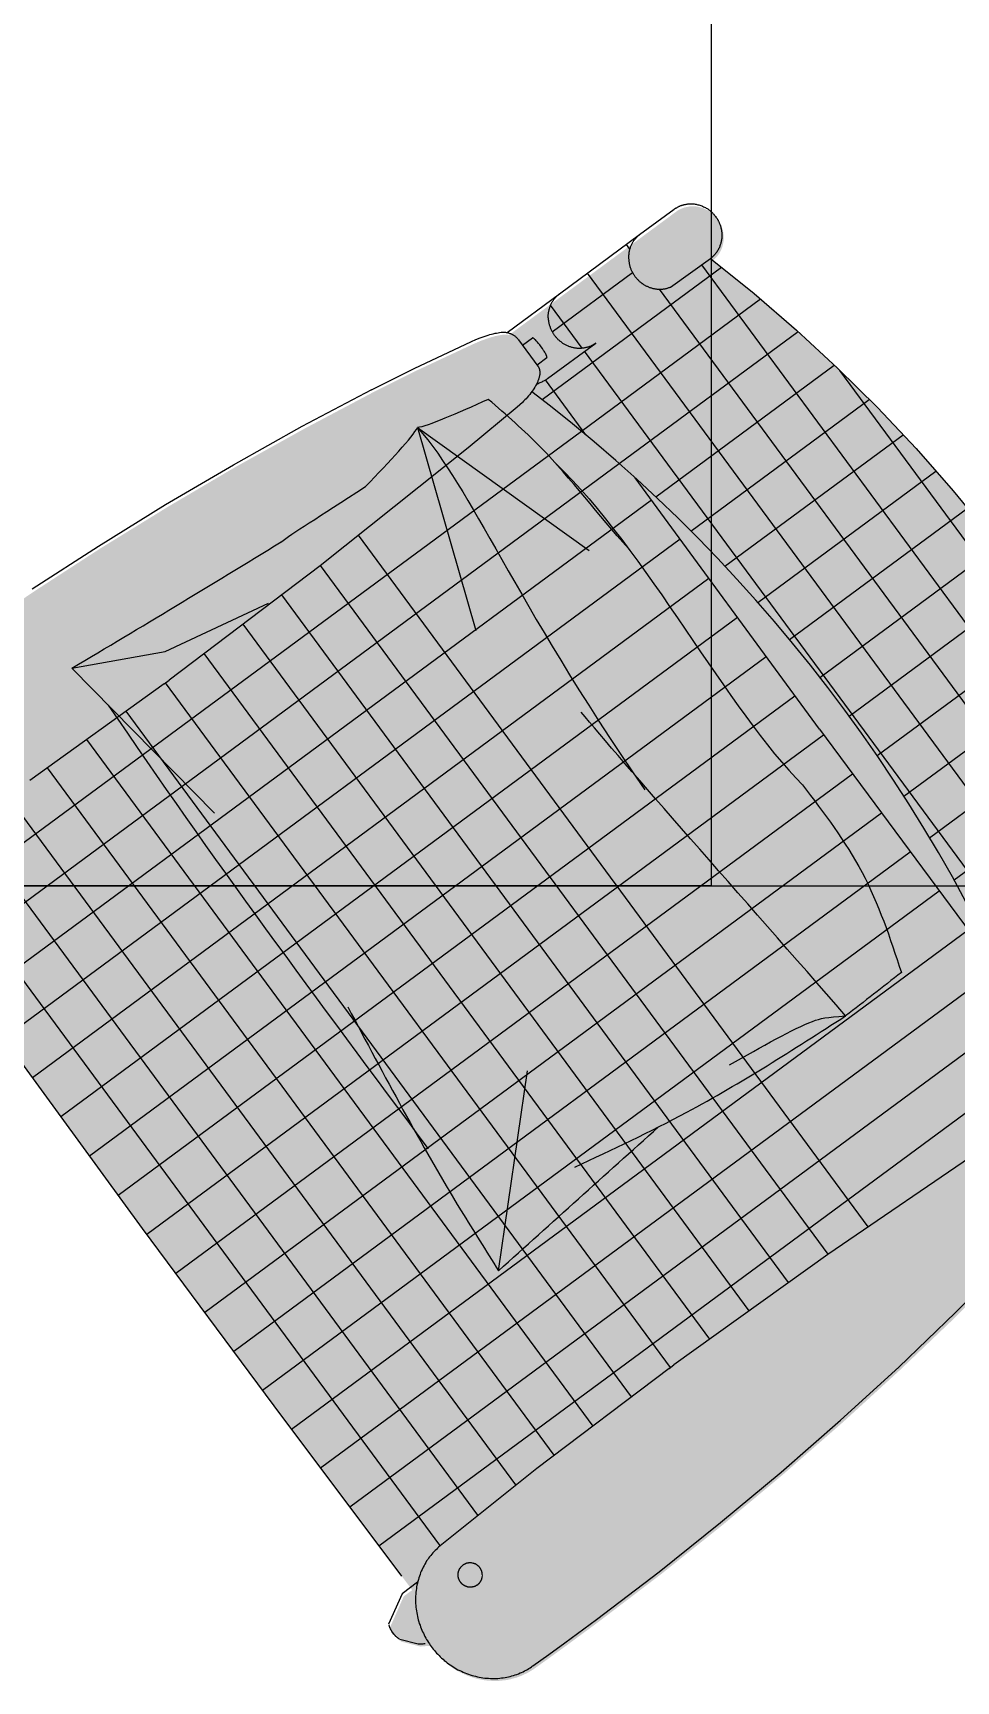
# Model space of a CAD drawing. Header units: millimetres. Extents: x -1 to 5416, y -1238 to 1407.
# Drawn here: x 390.6 to 391.204, y 1389.189 to 1390.267 of the extents above; entities that cross this region are included whole.
import ezdxf

# ---------------------------------------------------------------- set-up
doc = ezdxf.new("R2010")
doc.units = ezdxf.units.MM
doc.header["$MEASUREMENT"] = 0
doc.layers.add('A-FURN', color=32, linetype='Continuous')
doc.layers.add('ID-LF-FURN', color=32, linetype='Continuous')
doc.layers.add('Areas', color=6, linetype='Continuous', plot=False)
doc.layers.add('H-BLOCKS', color=7, linetype='Continuous', true_color=0xffffff)

# ---------------------------------------------------------------- blocks, each defined once
blk = doc.blocks.new('SE_Ethimo_Kilt Armchair Lounge')
at = {"layer": 'H-BLOCKS'}
h = blk.add_hatch(color=256, dxfattribs=at)
h.dxf.hatch_style = 1
h.paths.add_polyline_path([(-0.4, 141.7), (-1.6, 290.3), (5.2, 290.3), (24, 301), (24.3, 301.8), (24.4, 302.1), (24.5, 302.5), (24.6, 302.8), (24.7, 303.2), (24.8, 303.5), (24.9, 303.9), (25, 304.3), (25, 304.6), (25.1, 305), (25.1, 305.3), (25.2, 305.7), (25.2, 306.1), (25.2, 306.4), (25.2, 306.8), (25.2, 307.2), (25.2, 307.5), (25.2, 307.9), (25.2, 308.3), (25.2, 308.6), (25.1, 309), (25.1, 309.4), (25, 309.7), (25, 310.1), (24.9, 310.4), (24.8, 310.8), (24.7, 311.2), (24.2, 313.1), (16.2, 323), (15.7, 323.4), (15.1, 323.8), (14.5, 324.1), (10.4, 326.8), (10.2, 331.7), (10.2, 332.8), (10.1, 333.9), (10, 335), (9.8, 336.1), (9.7, 337.3), (9.5, 338.4), (9.3, 339.5), (9.1, 340.7), (8.8, 341.8), (8.5, 343), (8.2, 344.1), (7.8, 345.3), (7.5, 346.4), (7.1, 347.5), (6.6, 348.6), (6.2, 349.8), (5.7, 350.9), (5.2, 352), (4.6, 353.1), (4, 354.2), (3.4, 355.3), (2.8, 356.3), (2.2, 357.4), (1.5, 358.4), (0.8, 359.4), (0.1, 360.4), (-0.7, 361.4), (-1.5, 362.4), (-2.3, 363.3), (-3.1, 364.2), (-4, 365.1), (-4.8, 366), (-5.7, 366.8), (-6.6, 367.6), (-7.6, 368.4), (-8.5, 369.2), (-9.5, 370), (-10.4, 370.7), (-11.4, 371.4), (-12.4, 372), (-13.4, 372.6), (-14.5, 373.2), (-15.5, 373.8), (-16.5, 374.4), (-17.6, 374.9), (-18.7, 375.4), (-19.7, 375.8), (-20.8, 376.2), (-21.9, 376.6), (-22.9, 377), (-24, 377.3), (-25.1, 377.6), (-26.2, 377.9), (-27.3, 378.1), (-28.3, 378.3), (-29.4, 378.5), (-30.4, 378.7), (-31.5, 378.8), (-32.6, 378.9), (-33.6, 379), (-34.6, 379.1), (-35.2, 379.1), (-35.7, 379.1), (-48.6, 379.3), (-61.4, 379.4), (-87.2, 379.4), (-138.7, 378.6), (-190.2, 376.6), (-241.6, 373.5), (-293, 369.3), (-344.3, 363.9), (-395.4, 357.4), (-446.9, 349.6), (-476.8, 344.5), (-517.5, 336.2), (-520.5, 335.6), (-523.4, 334.8), (-526, 334), (-527.3, 333.6), (-528.6, 333.2), (-529.8, 332.8), (-530.9, 332.4), (-532, 331.9), (-533.1, 331.5), (-534, 331), (-534.9, 330.6), (-535.8, 330.1), (-536.7, 329.6), (-537.1, 329.4), (-537.4, 329.2), (-537.7, 329), (-538.1, 328.7), (-538.4, 328.5), (-539.9, 327.2), (-582.3, 327.2), (-647.5, 327.2), (-675.5, 327.2), (-675.9, 327.2), (-676.2, 327.2), (-676.6, 327.1), (-677, 327.1), (-677.4, 327.1), (-677.8, 327), (-678.2, 327), (-678.6, 326.9), (-679, 326.8), (-679.4, 326.8), (-679.7, 326.7), (-680.1, 326.6), (-680.5, 326.5), (-680.9, 326.4), (-681.2, 326.2), (-681.6, 326.1), (-682, 326), (-682.3, 325.8), (-682.7, 325.7), (-683, 325.5), (-683.4, 325.4), (-683.8, 325.2), (-684.1, 325), (-684.4, 324.8), (-684.8, 324.6), (-685.1, 324.4), (-685.5, 324.2), (-685.8, 324), (-686.1, 323.8), (-686.4, 323.5), (-686.8, 323.3), (-687.1, 323), (-687.6, 322.6), (-688.1, 322.2), (-688.5, 321.8), (-689, 321.3), (-689.4, 320.8), (-689.8, 320.3), (-690.2, 319.8), (-690.6, 319.3), (-691, 318.8), (-691.4, 318.2), (-691.7, 317.7), (-692, 317.1), (-692.3, 316.5), (-692.6, 315.9), (-692.9, 315.3), (-693.1, 314.7), (-693.3, 314.3), (-693.5, 313.8), (-693.6, 313.4), (-693.7, 312.9), (-693.9, 312.4), (-694, 312), (-694.1, 311.5), (-694.2, 311), (-694.3, 310.5), (-694.3, 310.1), (-694.4, 309.6), (-694.5, 309.1), (-694.5, 308.6), (-694.5, 308.1), (-694.5, 307.7), (-694.5, 307.2), (-694.5, 306.8), (-694.5, 306.4), (-694.5, 306), (-694.5, 305.6), (-694.4, 305.2), (-694.4, 304.8), (-694.4, 304.4), (-694.3, 304), (-694.2, 303.6), (-694.2, 303.2), (-694.1, 302.8), (-694, 302.5), (-693.9, 302.1), (-693.8, 301.7), (-693.7, 301.3), (-693.6, 300.9), (-693.5, 300.6), (-693.3, 300.2), (-693.2, 299.8), (-693.1, 299.5), (-692.9, 299.1), (-692.8, 298.7), (-692.6, 298.4), (-692.4, 298), (-692.3, 297.7), (-692.1, 297.3), (-691.9, 297), (-691.7, 296.7), (-691.5, 296.3), (-691.3, 296), (-691.1, 295.7), (-690.8, 295.3), (-690.5, 294.9), (-690.2, 294.5), (-689.9, 294.1), (-689.5, 293.6), (-689.2, 293.2), (-688.8, 292.9), (-688.4, 292.5), (-688, 292.1), (-687.6, 291.8), (-687.2, 291.4), (-686.8, 291.1), (-686.4, 290.8), (-685.9, 290.5), (-685.5, 290.2), (-685.1, 289.9), (-684.6, 289.6), (-684.1, 289.3), (-683.5, 289), (-683, 288.8), (-682.4, 288.6), (-681.9, 288.3), (-681.3, 288.1), (-680.7, 288), (-680.2, 287.8), (-679.6, 287.6), (-679, 287.5), (-678.4, 287.4), (-677.8, 287.3), (-677.2, 287.3), (-676.7, 287.2), (-676.1, 287.2), (-675.6, 287.2), (-684.9, 251.9), (-693, 216.2), (-699.9, 180.2), (-705.5, 144), (-710, 107.5), (-713.1, 70.9), (-715, 34.2), (-715.6, -2.6), (-715, -39.4), (-713.1, -76.2), (-710, -112.8), (-705.5, -149.2), (-699.9, -185.5), (-693, -221.5), (-684.9, -257.2), (-675.5, -292.6), (-676.1, -292.6), (-676.7, -292.7), (-677.2, -292.7), (-677.8, -292.8), (-678.4, -292.9), (-679, -293), (-679.6, -293.1), (-680.2, -293.3), (-680.7, -293.4), (-681.3, -293.6), (-681.9, -293.8), (-682.4, -294), (-683, -294.3), (-683.5, -294.5), (-684.1, -294.8), (-684.6, -295.1), (-685.1, -295.3), (-685.5, -295.6), (-685.9, -295.9), (-686.4, -296.2), (-686.8, -296.5), (-687.2, -296.9), (-687.6, -297.2), (-688, -297.6), (-688.4, -297.9), (-688.8, -298.3), (-689.2, -298.7), (-689.5, -299.1), (-689.9, -299.5), (-690.2, -299.9), (-690.5, -300.4), (-690.8, -300.8), (-691.1, -301.1), (-691.3, -301.4), (-691.5, -301.8), (-691.7, -302.1), (-691.9, -302.5), (-692.1, -302.8), (-692.3, -303.1), (-692.4, -303.5), (-692.6, -303.8), (-692.8, -304.2), (-692.9, -304.6), (-693.1, -304.9), (-693.2, -305.3), (-693.3, -305.7), (-693.5, -306), (-693.6, -306.4), (-693.7, -306.8), (-693.8, -307.2), (-693.9, -307.5), (-694, -307.9), (-694.1, -308.3), (-694.2, -308.7), (-694.2, -309.1), (-694.3, -309.5), (-694.4, -309.9), (-694.4, -310.3), (-694.4, -310.6), (-694.5, -311), (-694.5, -311.4), (-694.5, -311.8), (-694.5, -312.2), (-694.5, -312.6), (-694.5, -313.1), (-694.5, -313.6), (-694.5, -314.1), (-694.5, -314.6), (-694.4, -315), (-694.3, -315.5), (-694.3, -316), (-694.2, -316.5), (-694.1, -316.9), (-694, -317.4), (-693.9, -317.9), (-693.7, -318.4), (-693.6, -318.8), (-693.5, -319.3), (-693.3, -319.7), (-693.1, -320.2), (-692.9, -320.8), (-692.6, -321.4), (-692.3, -322), (-692, -322.6), (-691.7, -323.1), (-691.4, -323.7), (-691, -324.2), (-690.6, -324.8), (-690.2, -325.3), (-689.8, -325.8), (-689.4, -326.3), (-689, -326.7), (-688.5, -327.2), (-688.1, -327.7), (-687.6, -328.1), (-687.1, -328.5), (-686.8, -328.7), (-686.4, -329), (-686.1, -329.2), (-685.8, -329.4), (-685.5, -329.7), (-685.1, -329.9), (-684.8, -330.1), (-684.4, -330.3), (-684.1, -330.5), (-683.8, -330.6), (-683.4, -330.8), (-683, -331), (-682.7, -331.1), (-682.3, -331.3), (-682, -331.4), (-681.6, -331.6), (-681.2, -331.7), (-680.9, -331.8), (-680.5, -331.9), (-680.1, -332), (-679.7, -332.1), (-679.4, -332.2), (-679, -332.3), (-678.6, -332.4), (-678.2, -332.4), (-677.8, -332.5), (-677.4, -332.5), (-677, -332.6), (-676.6, -332.6), (-676.2, -332.6), (-675.9, -332.6), (-675.5, -332.6), (-647.5, -332.6), (-582.3, -332.6), (-539.8, -332.6), (-538.7, -333.7), (-538.4, -333.9), (-538.1, -334.2), (-537.7, -334.4), (-537.4, -334.6), (-537.1, -334.9), (-536.7, -335.1), (-535.8, -335.6), (-534.9, -336), (-534, -336.5), (-533.1, -336.9), (-532, -337.4), (-530.9, -337.8), (-529.8, -338.3), (-528.6, -338.7), (-527.3, -339.1), (-526, -339.5), (-523.4, -340.3), (-520.5, -341), (-517.5, -341.7), (-476.8, -349.9), (-446.9, -355.1), (-395.4, -362.8), (-344.3, -369.4), (-293, -374.7), (-241.6, -379), (-190.2, -382.1), (-138.7, -384.1), (-87.2, -384.9), (-61.4, -384.9), (-48.6, -384.7), (-35.7, -384.5), (-35.2, -384.5), (-34.6, -384.5), (-33.6, -384.5), (-32.6, -384.4), (-31.5, -384.3), (-30.4, -384.1), (-29.4, -384), (-28.3, -383.8), (-27.3, -383.6), (-26.2, -383.3), (-25.1, -383.1), (-24, -382.8), (-22.9, -382.4), (-21.9, -382.1), (-20.8, -381.7), (-19.7, -381.3), (-18.7, -380.8), (-17.6, -380.3), (-16.5, -379.8), (-15.5, -379.3), (-14.5, -378.7), (-13.4, -378.1), (-12.4, -377.5), (-11.4, -376.8), (-10.4, -376.1), (-9.5, -375.4), (-8.5, -374.7), (-7.6, -373.9), (-6.6, -373.1), (-5.7, -372.3), (-4.8, -371.4), (-4, -370.6), (-3.1, -369.7), (-2.3, -368.8), (-1.5, -367.8), (-0.7, -366.9), (0.1, -365.9), (0.8, -364.9), (1.5, -363.9), (2.2, -362.8), (2.8, -361.8), (3.4, -360.7), (4, -359.6), (4.6, -358.5), (5.2, -357.4), (5.7, -356.3), (6.2, -355.2), (6.6, -354.1), (7.1, -353), (7.5, -351.8), (7.8, -350.7), (8.2, -349.6), (8.5, -348.4), (8.8, -347.3), (9.1, -346.1), (9.3, -345), (9.5, -343.8), (9.7, -342.7), (9.8, -341.6), (10, -340.5), (10.1, -339.4), (10.2, -338.3), (10.2, -337.1), (10.3, -336), (10.3, -332.6), (15.7, -328.8), (16.2, -328.4), (24.2, -318.6), (24.6, -317), (24.7, -316.6), (24.8, -316.3), (24.9, -315.9), (25, -315.5), (25, -315.2), (25.1, -314.8), (25.1, -314.5), (25.2, -314.1), (25.2, -313.7), (25.2, -313.4), (25.2, -313), (25.2, -312.6), (25.2, -312.3), (25.2, -311.9), (25.2, -311.5), (25.2, -311.2), (25.1, -310.8), (25.1, -310.4), (25, -310.1), (25, -309.7), (24.9, -309.4), (24.8, -309), (24.7, -308.6), (24.6, -308.3), (24.1, -306.5), (5.2, -295.8), (-1.6, -295.8), (0, -2.6)])
for p, q in [((-605, 325.3), (-605, -334.7)), ((-38, 296.9), (-37.1, 297)), ((-668.5, 285.4), (-668.5, -294.8)), ((-636.7, 289), (-636.7, -298.3)), ((-573.2, 285.3), (-573.2, -294.7)), ((-7.5, 288.3), (5.2, 288.3)), ((-382.7, 276.2), (-382.7, -285.7)), ((-351, 275), (-351, -284.6)), ((-319.2, 274.6), (-319.2, -284.1)), ((-287.5, 274.2), (-287.5, -283.8)), ((-255.7, 273.8), (-255.7, -283.4)), ((-224, 273.5), (-224, -283)), ((-222.8, 273.5), (-114.5, 274.7)), ((-192.2, 273.8), (-192.2, -283.3)), ((-160.5, 274.2), (-160.5, -283.7)), ((-128.7, 274.5), (-128.7, -284)), ((-114.5, 274.7), (-32.1, 278)), ((-97, 275.2), (-97, -284.8)), ((-65.2, 276.3), (-65.2, -285.8)), ((-33.5, 277.4), (-33.5, -286.9)), ((-1.3, 254), (-538.2, 254)), ((-1.1, 222.2), (-545.9, 222.2)), ((-0.8, 190.5), (-550.6, 190.5)), ((-700.2, 176.2), (-700.2, -185.5)), ((-0.5, 158.8), (-550.6, 158.8)), ((-562.6, 127), (-707.4, 127)), ((-0.4, 127), (-550.5, 127)), ((-566.1, 95.3), (-710.8, 95.3)), ((-0.3, 95.3), (-550.4, 95.3)), ((-568.7, 63.5), (-713.4, 63.5)), ((-0.2, 63.5), (-550.4, 63.5)), ((-570.3, 31.7), (-715, 31.7)), ((-0.1, 31.7), (-550.3, 31.7)), ((-570.9, 0), (-715.6, 0)), ((0, 0), (-550.2, 0)), ((-570.6, -31.7), (-715.2, -31.7)), ((-0.1, -31.7), (-550.3, -31.7)), ((-569.3, -63.5), (-713.9, -63.5)), ((-0.3, -63.5), (-550.4, -63.5)), ((-567, -95.3), (-711.6, -95.3)), ((-0.5, -95.3), (-550.5, -95.3)), ((-563.7, -127), (-708.5, -127)), ((-0.7, -127), (-550.6, -127)), ((-559.5, -158.8), (-704.4, -158.8)), ((-0.8, -158.8), (-550.7, -158.8)), ((-554.2, -190.5), (-699.3, -190.5)), ((-1, -190.5), (-550.7, -190.5)), ((-547.9, -222.2), (-693.3, -222.2)), ((-1.2, -222.2), (-547.9, -222.2)), ((-540.6, -254), (-686.1, -254)), ((-541.5, -250.3), (-541.5, -294.8)), ((-1.4, -254), (-540.6, -254)), ((-532.2, -285.8), (-677.9, -285.8)), ((-222.8, -283), (-114.5, -284.2)), ((-573.2, -297.2), (-573.2, -332.1)), ((-563.8, -317.5), (-629, -317.5)), ((-636.7, -331), (-636.7, -334.7)), ((-582.3, -334.7), (-647.5, -334.7))]:
    blk.add_line(p, q)
for points in [[(-15.8, 282.7), (-14.8, 283.3), (-13.8, 283.8), (-12.8, 284.4), (-11.8, 285.1), (-10.8, 285.8), (-9.8, 286.4), (-8.9, 287.2), (-7.9, 287.9), (-7, 288.7), (-6.1, 289.5), (-5.2, 290.3), (-4.4, 291.2), (-3.5, 292), (-2.7, 292.9), (-1.9, 293.9), (-1.1, 294.8), (-0.3, 295.8), (0.4, 296.7), (1.1, 297.7), (1.8, 298.7), (2.4, 299.8), (3.1, 300.8), (3.7, 301.9), (4.3, 302.9), (4.8, 304), (5.4, 305.1), (5.8, 306.2), (6.3, 307.3), (6.8, 308.4), (7.2, 309.5), (7.6, 310.6), (7.9, 311.8), (8.3, 312.9), (8.6, 314), (8.8, 315.1), (9.1, 316.3), (9.3, 317.4), (9.5, 318.6), (9.7, 319.7), (9.9, 320.8), (10, 321.9), (10.1, 323), (10.2, 324.1), (10.2, 325.2), (10.3, 326.3), (10.3, 327.4), (10.3, 328.5), (10.2, 329.6), (10.2, 330.8), (10.1, 331.9), (10, 333), (9.8, 334.1), (9.7, 335.2), (9.5, 336.3), (9.3, 337.5), (9, 338.7), (8.8, 339.8), (8.5, 341), (8.2, 342.1), (7.8, 343.2), (7.4, 344.4), (7, 345.5), (6.6, 346.6), (6.2, 347.7), (5.7, 348.8), (5.2, 350), (4.6, 351.1), (4, 352.1), (3.4, 353.2), (2.8, 354.3), (2.2, 355.3), (1.5, 356.4), (0.8, 357.4), (0, 358.4), (-0.7, 359.4), (-1.5, 360.3), (-2.3, 361.3), (-3.1, 362.2), (-4, 363.1), (-4.8, 363.9), (-5.7, 364.8), (-6.6, 365.6), (-7.6, 366.4), (-8.5, 367.2), (-9.5, 367.9), (-10.4, 368.6), (-11.4, 369.3), (-12.4, 370), (-13.5, 370.6), (-14.5, 371.2), (-15.5, 371.8), (-16.6, 372.3), (-17.6, 372.8), (-18.7, 373.3), (-19.7, 373.8), (-20.8, 374.2), (-21.9, 374.6), (-23, 374.9), (-24, 375.3), (-25.1, 375.6), (-26.2, 375.8), (-27.3, 376.1), (-28.3, 376.3), (-29.4, 376.5), (-30.5, 376.7), (-31.5, 376.8), (-32.6, 376.9), (-33.6, 377), (-34.7, 377), (-35.2, 377), (-35.7, 377.1), (-48.6, 377.2), (-61.4, 377.4), (-87.2, 377.4), (-138.7, 376.6), (-190.2, 374.6), (-241.6, 371.5), (-293, 367.2), (-344.3, 361.9), (-395.4, 355.3)], [(-395.4, 355.3), (-446.3, 347.7)], [(24, 311.3), (16.2, 320.9), (15.7, 321.3), (15.1, 321.7), (14.5, 322.1), (14, 322.5), (13.4, 322.8), (12.8, 323.1), (12.2, 323.5), (12.2, 323.5)], [(-38, 312.9), (-38.2, 312.9), (-38.5, 312.9), (-38.7, 312.9), (-39, 312.8), (-39.2, 312.8), (-39.4, 312.8), (-39.7, 312.7), (-39.9, 312.7), (-40.1, 312.6), (-40.2, 312.6), (-40.4, 312.5), (-40.6, 312.5), (-40.7, 312.4), (-40.9, 312.4), (-41, 312.3), (-41.2, 312.2), (-41.3, 312.2), (-41.5, 312.1), (-41.7, 312), (-41.8, 311.9), (-42, 311.8), (-42.1, 311.8), (-42.2, 311.7), (-42.4, 311.6), (-42.6, 311.4), (-42.8, 311.3), (-43, 311.1), (-43.2, 311), (-43.3, 310.8), (-43.5, 310.7), (-43.7, 310.5), (-43.9, 310.3), (-44, 310.1), (-44.2, 309.9), (-44.3, 309.7), (-44.5, 309.5), (-44.6, 309.3), (-44.7, 309.1), (-44.9, 308.9), (-45, 308.7), (-45.1, 308.5), (-45.2, 308.3), (-45.3, 308), (-45.4, 307.8), (-45.5, 307.6), (-45.6, 307.3), (-45.6, 307.1), (-45.7, 306.9), (-45.7, 306.6), (-45.8, 306.4), (-45.8, 306.1), (-45.9, 305.9), (-45.9, 305.6), (-45.9, 305.4), (-45.9, 305.2), (-45.9, 304.9), (-45.9, 304.7), (-45.9, 304.4), (-45.9, 304.2), (-45.9, 303.9), (-45.8, 303.7), (-45.8, 303.4), (-45.7, 303.2), (-45.7, 303), (-45.6, 302.7), (-45.6, 302.5), (-45.5, 302.2), (-45.4, 302), (-45.3, 301.8), (-45.2, 301.6), (-45.1, 301.3), (-45, 301.1), (-44.9, 300.9), (-44.7, 300.7), (-44.6, 300.5), (-44.5, 300.3), (-44.3, 300.1), (-44.2, 299.9), (-44, 299.7), (-43.9, 299.5), (-43.7, 299.3), (-43.5, 299.2), (-43.3, 299), (-43.2, 298.8), (-43, 298.7), (-42.8, 298.5), (-42.6, 298.4), (-42.4, 298.2), (-42.2, 298.1), (-42, 298), (-41.8, 297.9), (-41.6, 297.8), (-41.4, 297.7), (-41.2, 297.6), (-41, 297.5), (-40.8, 297.4), (-40.6, 297.3), (-40.4, 297.3), (-40.2, 297.2), (-39.9, 297.1), (-39.7, 297.1), (-39.4, 297), (-39.2, 297), (-39, 297), (-38.7, 296.9), (-38.5, 296.9), (-38.2, 296.9), (-38, 296.9)], [(-38, 312.9), (-37.7, 312.9), (-37.5, 312.9), (-37.2, 312.9), (-37, 312.8), (-36.8, 312.8), (-36.5, 312.8), (-36.3, 312.7), (-36, 312.7), (-35.9, 312.6), (-35.7, 312.6), (-35.6, 312.5), (-35.4, 312.5), (-35.2, 312.4), (-35.1, 312.3), (-34.9, 312.3), (-34.8, 312.2), (-34.6, 312.1), (-34.5, 312.1), (-34.3, 312), (-34.2, 311.9), (-34, 311.8), (-33.9, 311.7), (-33.7, 311.6), (-33.6, 311.6), (-33.4, 311.4), (-33.2, 311.3), (-33, 311.1), (-32.8, 311), (-32.6, 310.8), (-32.5, 310.6), (-32.3, 310.5), (-32.1, 310.3), (-32, 310.1), (-31.8, 309.9), (-31.7, 309.7), (-31.5, 309.5), (-31.4, 309.3), (-31.3, 309.1), (-31.1, 308.9), (-31, 308.7), (-30.9, 308.5), (-30.8, 308.2), (-30.7, 308), (-30.6, 307.8), (-30.5, 307.6), (-30.5, 307.3), (-30.4, 307.1), (-30.3, 306.9), (-30.3, 306.6), (-30.2, 306.4), (-30.2, 306.1), (-30.2, 305.9), (-30.1, 305.6), (-30.1, 305.4), (-30.1, 305.2), (-30.1, 304.9)], [(-30.1, 304.9), (-30.1, 304.7), (-30.1, 304.4), (-30.1, 304.2), (-30.1, 303.9), (-30.2, 303.7), (-30.2, 303.5), (-30.3, 303.2), (-30.3, 303), (-30.4, 302.7), (-30.5, 302.5), (-30.5, 302.3), (-30.6, 302), (-30.7, 301.8), (-30.8, 301.6), (-30.9, 301.4), (-31, 301.1), (-31.1, 300.9), (-31.3, 300.7), (-31.4, 300.5), (-31.5, 300.3), (-31.7, 300.1), (-31.8, 299.9), (-32, 299.7), (-32.1, 299.5), (-32.3, 299.4), (-32.5, 299.2), (-32.6, 299), (-32.8, 298.9), (-33, 298.7), (-33.2, 298.6), (-33.4, 298.4), (-33.6, 298.3), (-33.7, 298.2), (-33.9, 298.1), (-34, 298), (-34.2, 297.9), (-34.3, 297.8), (-34.5, 297.8), (-34.6, 297.7), (-34.8, 297.6), (-34.9, 297.5), (-35.1, 297.5), (-35.2, 297.4), (-35.4, 297.4), (-35.6, 297.3), (-35.7, 297.2), (-35.9, 297.2), (-36.1, 297.2), (-36.3, 297.1), (-36.6, 297), (-36.8, 297), (-37.1, 297)], [(25.3, 305.1), (25.3, 305.5), (25.3, 305.9), (25.2, 306.2), (25.2, 306.6), (25.2, 306.9), (25.1, 307.3), (25.1, 307.7), (25, 308), (24.9, 308.4), (24.8, 308.7), (24.8, 309.1), (24.7, 309.5), (24.5, 309.8), (24.4, 310.2), (24.3, 310.5), (24.2, 310.9)], [(25.2, 305.1), (25.2, 305.5), (25.2, 305.9), (25.2, 306.2), (25.2, 306.6), (25.1, 307), (25.1, 307.3), (25, 307.7), (25, 308.1), (24.9, 308.4), (24.8, 308.8), (24.7, 309.1), (24.6, 309.5), (24.5, 309.8), (24.4, 310.2), (24.3, 310.5), (24.2, 310.9)], [(24.2, 299.4), (24.3, 299.8), (24.4, 300.1), (24.6, 300.5), (24.7, 300.9), (24.8, 301.2), (24.8, 301.6), (24.9, 301.9), (25, 302.3), (25.1, 302.6), (25.1, 303), (25.2, 303.4), (25.2, 303.7), (25.2, 304.1), (25.3, 304.4), (25.3, 304.8), (25.3, 305.1)], [(24.2, 299.4), (24.3, 299.8), (24.4, 300.1), (24.5, 300.4), (24.6, 300.8), (24.7, 301.2), (24.8, 301.5), (24.9, 301.9), (25, 302.2), (25, 302.6), (25.1, 303), (25.1, 303.3), (25.2, 303.7), (25.2, 304), (25.2, 304.4), (25.2, 304.8), (25.2, 305.1)], [(25.3, 305.1), (25.3, 305.1), (25.3, 305.1), (25.3, 305.1), (25.3, 305.1), (25.3, 305.1), (25.3, 305.1), (25.3, 305.1), (25.2, 305.1)], [(-474.5, 279.6), (-350.7, 275), (-226.8, 273.5)], [(5.2, 288.3), (24, 299)], [(-529.9, 284.4), (-534.1, 269.7), (-538.8, 251.9), (-543.2, 233.9), (-547.3, 215.9), (-551.1, 197.8), (-554.5, 179.7), (-557.6, 161.4), (-560.4, 143.1), (-562.9, 124.8), (-565, 106.4), (-566.8, 88), (-568.3, 69.5), (-569.5, 51), (-570.3, 32.5), (-570.8, 13.9), (-571, -4.7)], [(-23.7, 279.6), (-22.6, 279.9), (-21.6, 280.3)], [(-21.6, 280.3), (-20.5, 280.6), (-19.5, 281.1)], [(-19.5, 281.1), (-18.4, 281.5), (-17.4, 282)], [(-17.4, 282), (-16.3, 282.5), (-15.3, 283)], [(-222.8, 273.5), (-226.8, 273.5)], [(-222.8, 273.5), (-226.8, 273.5)], [(-32.1, 278), (-31.1, 278.1)], [(-31.1, 278.1), (-30.1, 278.3)], [(-30.1, 278.3), (-29, 278.4)], [(-29, 278.4), (-27.9, 278.6)], [(-27.9, 278.6), (-26.9, 278.8)], [(-26.9, 278.8), (-25.8, 279)], [(-25.8, 279), (-24.8, 279.3), (-23.7, 279.6)], [(-1.6, 279), (-0.4, 139.7), (0, -4.7)], [(-550.2, -4.7), (-550.7, 199.8)], [(-675.5, -294.7), (-684.9, -259.2), (-693, -223.5), (-699.9, -187.5), (-705.6, -151.3), (-710, -114.8), (-713.1, -78.2), (-715, -41.5), (-715.6, -4.7)], [(-571, -4.7), (-570.8, -23.2), (-570.3, -41.8), (-569.5, -60.3), (-568.3, -78.8), (-566.8, -97.3), (-565, -115.7), (-562.9, -134.1), (-560.4, -152.5), (-557.6, -170.8), (-554.5, -189), (-551.1, -207.1), (-547.3, -225.2), (-543.2, -243.3), (-538.8, -261.2), (-534.1, -279.1), (-529.8, -293.9)], [(-550.2, -4.7), (-550.8, -208.4)], [(0, -4.7), (-1.6, -297.8)], [(-542.9, -305.1), (-542.9, -305), (-542.9, -304.8), (-542.9, -304.7), (-542.9, -304.6), (-542.9, -304.5), (-542.9, -304.3), (-542.8, -304.2), (-542.8, -304.1), (-542.8, -304), (-542.8, -303.8), (-542.8, -303.7), (-542.7, -303.6), (-542.7, -303.5), (-542.7, -303.4), (-542.6, -303.2), (-542.6, -303.1), (-542.5, -303), (-542.5, -302.9), (-542.4, -302.7), (-542.4, -302.6), (-542.3, -302.5), (-542.3, -302.3), (-542.2, -302.2), (-542.1, -302.1), (-542, -301.8), (-541.9, -301.6), (-541.7, -301.3), (-541.6, -301.1), (-541.4, -300.8), (-541.2, -300.6), (-540.9, -300.3), (-540.7, -300), (-540.5, -299.8), (-540.3, -299.6), (-540, -299.3), (-539.8, -299.1), (-539.5, -298.9), (-539.2, -298.6), (-538.8, -298.3), (-538.5, -298.1), (-538.2, -297.9), (-537.9, -297.6), (-537.6, -297.4), (-537.2, -297.2), (-536.8, -297), (-536.4, -296.7), (-536, -296.5), (-535.6, -296.3), (-534.8, -295.9), (-534, -295.5), (-533, -295.1), (-532, -294.7), (-531.1, -294.4), (-530.1, -294), (-528.9, -293.7), (-527.6, -293.3), (-526.4, -293), (-525.2, -292.7), (-524, -292.5), (-522.9, -292.3), (-521.7, -292.1), (-520.6, -291.9), (-518.3, -291.7), (-516, -291.5), (-474.5, -289.2), (-350.7, -284.5), (-226.8, -283)], [(-222.8, -283), (-226.8, -283)], [(-694.6, -314.7), (-694.5, -314.3), (-694.5, -313.9), (-694.5, -313.5), (-694.5, -313.1), (-694.5, -312.7), (-694.4, -312.3), (-694.4, -311.9), (-694.3, -311.5), (-694.2, -311.1), (-694.2, -310.7), (-694.1, -310.3), (-694, -310), (-693.9, -309.6), (-693.8, -309.2), (-693.7, -308.8), (-693.6, -308.4), (-693.5, -308.1), (-693.4, -307.7), (-693.2, -307.3), (-693.1, -307), (-692.9, -306.6), (-692.8, -306.2), (-692.6, -305.9), (-692.4, -305.5), (-692.3, -305.2), (-692.1, -304.8), (-691.9, -304.5), (-691.7, -304.1), (-691.5, -303.8), (-691.3, -303.5), (-691.1, -303.2), (-690.9, -302.8), (-690.5, -302.4), (-690.2, -302), (-689.9, -301.5), (-689.5, -301.1), (-689.2, -300.7), (-688.8, -300.4), (-688.4, -300), (-688, -299.6), (-687.6, -299.3), (-687.2, -298.9), (-686.8, -298.6), (-686.4, -298.3), (-686, -298), (-685.5, -297.7), (-685.1, -297.4), (-684.6, -297.1), (-684.1, -296.8), (-683.5, -296.5), (-683, -296.3), (-682.4, -296), (-681.9, -295.8), (-681.3, -295.6), (-680.8, -295.4), (-680.2, -295.3), (-679.6, -295.1), (-679, -295), (-678.4, -294.9), (-677.9, -294.8), (-677.3, -294.8), (-676.7, -294.7), (-676.1, -294.7), (-675.5, -294.7)], [(-643.5, -295.1), (-675.5, -294.7)], [(-647.5, -334.7), (-647.1, -334.7), (-646.7, -334.6), (-646.3, -334.6), (-645.8, -334.6), (-645.4, -334.5), (-645, -334.5), (-644.6, -334.4), (-644.1, -334.3), (-643.7, -334.2), (-643.2, -334.1), (-642.8, -334), (-642.4, -333.9), (-641.9, -333.8), (-641.5, -333.6), (-641.1, -333.4), (-640.6, -333.3), (-640.2, -333.1), (-639.8, -332.9), (-639.4, -332.7), (-638.9, -332.4), (-638.5, -332.2), (-638.1, -331.9), (-637.7, -331.7), (-637.3, -331.4), (-636.9, -331.1), (-636.5, -330.8), (-636.1, -330.5), (-635.7, -330.2), (-635.4, -329.9), (-635, -329.5), (-634.7, -329.2), (-634.3, -328.8), (-634, -328.4), (-633.6, -328.1), (-633.3, -327.7), (-633, -327.3), (-632.7, -326.9), (-632.4, -326.5), (-632.2, -326), (-631.9, -325.6), (-631.6, -325.2), (-631.4, -324.7), (-631.2, -324.3), (-630.9, -323.8), (-630.7, -323.4), (-630.5, -322.9), (-630.3, -322.5), (-630.2, -322), (-630, -321.6), (-629.8, -321.1), (-629.7, -320.6), (-629.6, -320.2), (-629.4, -319.7), (-629.3, -319.2), (-629.2, -318.8), (-629.2, -318.3), (-629.1, -317.8), (-629, -317.4), (-629, -316.9), (-628.9, -316.5), (-628.9, -316), (-628.9, -315.6), (-628.8, -315.1), (-628.8, -314.7), (-628.8, -314.3), (-628.9, -313.9), (-628.9, -313.5), (-628.9, -313.1), (-628.9, -312.7), (-629, -312.3), (-629, -311.9), (-629.1, -311.5), (-629.1, -311.1), (-629.2, -310.7), (-629.3, -310.2), (-629.4, -309.8), (-629.5, -309.4), (-629.6, -309), (-629.7, -308.6), (-629.8, -308.2), (-630, -307.8), (-630.1, -307.4), (-630.3, -307), (-630.4, -306.6), (-630.6, -306.2), (-630.8, -305.8), (-631, -305.4), (-631.2, -305), (-631.4, -304.6), (-631.6, -304.2), (-631.8, -303.8), (-632, -303.5), (-632.3, -303.1), (-632.5, -302.7), (-632.8, -302.4), (-633.1, -302), (-633.3, -301.7), (-633.6, -301.3), (-633.9, -301), (-634.2, -300.7), (-634.5, -300.3), (-634.8, -300), (-635.1, -299.7), (-635.4, -299.4), (-635.8, -299.1), (-636.1, -298.8), (-636.4, -298.6), (-636.8, -298.3), (-637.1, -298.1), (-637.5, -297.8), (-637.8, -297.6), (-638.2, -297.3), (-638.5, -297.1), (-638.9, -296.9), (-639.3, -296.7), (-639.7, -296.5), (-640, -296.3), (-640.4, -296.2), (-640.8, -296), (-641.2, -295.9), (-641.5, -295.7), (-641.9, -295.6), (-642.3, -295.5), (-642.7, -295.3), (-643.1, -295.2), (-643.5, -295.1), (-643.8, -295.1), (-644.2, -295)], [(-543.2, -294.7), (-582.3, -294.7)], [(-582.3, -294.7), (-581.9, -294.7), (-581.5, -294.7), (-581.1, -294.7), (-580.6, -294.7), (-580.2, -294.8), (-579.8, -294.8), (-579.3, -294.9), (-578.9, -295), (-578.5, -295.1), (-578, -295.2), (-577.6, -295.3), (-577.2, -295.4), (-576.7, -295.6), (-576.3, -295.7), (-575.9, -295.9), (-575.4, -296.1), (-575, -296.3), (-574.6, -296.5), (-574.1, -296.7), (-573.7, -296.9), (-573.3, -297.1), (-572.9, -297.4), (-572.5, -297.6), (-572.1, -297.9), (-571.7, -298.2), (-571.3, -298.5), (-570.9, -298.8), (-570.5, -299.1), (-570.2, -299.5), (-569.8, -299.8), (-569.4, -300.2), (-569.1, -300.5), (-568.8, -300.9), (-568.4, -301.3), (-568.1, -301.7), (-567.8, -302.1), (-567.5, -302.5), (-567.2, -302.9), (-566.9, -303.3), (-566.7, -303.7), (-566.4, -304.1), (-566.2, -304.6), (-565.9, -305), (-565.7, -305.5), (-565.5, -305.9), (-565.3, -306.4), (-565.1, -306.8), (-564.9, -307.3), (-564.8, -307.8), (-564.6, -308.2), (-564.5, -308.7), (-564.4, -309.2), (-564.2, -309.6), (-564.1, -310.1), (-564, -310.6), (-563.9, -311), (-563.9, -311.5), (-563.8, -311.9), (-563.8, -312.4), (-563.7, -312.9), (-563.7, -313.3), (-563.7, -313.8), (-563.6, -314.2), (-563.6, -314.7)], [(-535.2, -296.1), (-535.9, -295.9), (-537.1, -295.6), (-538.4, -295.3), (-539, -295.2), (-539.6, -295.1), (-540.2, -295), (-540.8, -294.9), (-541.4, -294.8), (-542, -294.8), (-542.6, -294.7), (-543.2, -294.7)], [(-190.2, -384.1), (-241.6, -381), (-293, -376.8), (-344.3, -371.4), (-395.4, -364.9)], [(-550.9, -306), (-550.9, -306), (-550.9, -306), (-550.9, -306), (-550.9, -306), (-550.9, -306), (-550.9, -306), (-550.9, -306), (-550.9, -306), (-550.9, -306), (-551, -306), (-551, -306), (-551, -306.1), (-551, -306.1), (-551, -306.1), (-551, -306.1), (-551, -306.1), (-551, -306.1), (-551, -306.1), (-551, -306.1), (-551, -306.1), (-551, -306.1), (-551, -306.1), (-551, -306.1), (-551.1, -306.1), (-551.1, -306.1), (-551.1, -306.1), (-551.1, -306.1), (-551.1, -306.1), (-551.1, -306.1), (-551.1, -306.2), (-551.1, -306.2), (-551.1, -306.2), (-551.1, -306.2), (-551.2, -306.2), (-551.2, -306.2), (-551.2, -306.3), (-551.2, -306.3), (-551.2, -306.3), (-551.2, -306.3), (-551.2, -306.4), (-551.3, -306.4), (-551.3, -306.5), (-551.3, -306.5), (-551.3, -306.6), (-551.4, -306.7), (-551.4, -306.8), (-551.4, -306.8), (-551.5, -306.9), (-551.5, -307.1), (-551.6, -307.3), (-551.6, -307.6), (-551.7, -307.8), (-551.8, -308.4), (-551.8, -309), (-551.9, -309.7), (-552, -310.4), (-552, -311.1), (-552.1, -312.6), (-552.1, -314), (-552.1, -315.5), (-552, -317), (-552, -317.7), (-551.9, -318.4), (-551.8, -319.1), (-551.8, -319.7), (-551.7, -320.2), (-551.6, -320.5), (-551.6, -320.7), (-551.5, -320.9), (-551.5, -321.1), (-551.4, -321.2), (-551.4, -321.3), (-551.4, -321.4), (-551.3, -321.5), (-551.3, -321.5), (-551.3, -321.6), (-551.3, -321.7), (-551.2, -321.7), (-551.2, -321.7), (-551.2, -321.8), (-551.2, -321.8), (-551.2, -321.8), (-551.2, -321.8), (-551.2, -321.8), (-551.1, -321.9), (-551.1, -321.9), (-551.1, -321.9), (-551.1, -321.9), (-551.1, -321.9), (-551.1, -321.9), (-551.1, -321.9), (-551.1, -321.9), (-551.1, -322), (-551.1, -322), (-551, -322), (-551, -322), (-551, -322), (-551, -322), (-551, -322), (-551, -322), (-551, -322), (-551, -322), (-551, -322), (-551, -322), (-551, -322), (-551, -322), (-551, -322), (-551, -322), (-550.9, -322), (-550.9, -322), (-550.9, -322), (-550.9, -322), (-550.9, -322), (-550.9, -322), (-550.9, -322), (-550.9, -322), (-550.9, -322), (-550.9, -322)], [(-542.9, -306), (-550.9, -306)], [(-542.9, -326.3), (-542.9, -305.1)], [(-675.5, -334.7), (-675.9, -334.7), (-676.3, -334.6), (-676.7, -334.6), (-677, -334.6), (-677.4, -334.6), (-677.8, -334.5), (-678.2, -334.5), (-678.6, -334.4), (-679, -334.3), (-679.4, -334.2), (-679.7, -334.2), (-680.1, -334.1), (-680.5, -334), (-680.9, -333.8), (-681.2, -333.7), (-681.6, -333.6), (-682, -333.5), (-682.3, -333.3), (-682.7, -333.2), (-683.1, -333), (-683.4, -332.8), (-683.8, -332.7), (-684.1, -332.5), (-684.5, -332.3), (-684.8, -332.1), (-685.1, -331.9), (-685.5, -331.7), (-685.8, -331.5), (-686.1, -331.3), (-686.4, -331), (-686.8, -330.8), (-687.1, -330.5), (-687.6, -330.1), (-688.1, -329.7), (-688.5, -329.2), (-689, -328.8), (-689.4, -328.3), (-689.8, -327.8), (-690.3, -327.3), (-690.6, -326.8), (-691, -326.3), (-691.4, -325.7), (-691.7, -325.2), (-692, -324.6), (-692.3, -324), (-692.6, -323.4), (-692.9, -322.8), (-693.1, -322.2), (-693.3, -321.8), (-693.5, -321.3), (-693.6, -320.9), (-693.8, -320.4), (-693.9, -319.9), (-694, -319.5), (-694.1, -319), (-694.2, -318.5), (-694.3, -318), (-694.4, -317.5), (-694.4, -317.1), (-694.5, -316.6), (-694.5, -316.1), (-694.5, -315.6), (-694.5, -315.1), (-694.6, -314.7)], [(-563.6, -314.7), (-563.6, -315.1), (-563.7, -315.6), (-563.7, -316), (-563.7, -316.5), (-563.8, -316.9), (-563.8, -317.4), (-563.9, -317.8), (-563.9, -318.3), (-564, -318.8), (-564.1, -319.2), (-564.2, -319.7), (-564.4, -320.2), (-564.5, -320.6), (-564.6, -321.1), (-564.8, -321.6), (-564.9, -322), (-565.1, -322.5), (-565.3, -322.9), (-565.5, -323.4), (-565.7, -323.8), (-565.9, -324.3), (-566.2, -324.7), (-566.4, -325.2), (-566.7, -325.6), (-566.9, -326), (-567.2, -326.5), (-567.5, -326.9), (-567.8, -327.3), (-568.1, -327.7), (-568.4, -328.1), (-568.8, -328.4), (-569.1, -328.8), (-569.4, -329.2), (-569.8, -329.5), (-570.2, -329.9), (-570.5, -330.2), (-570.9, -330.5), (-571.3, -330.8), (-571.7, -331.1), (-572.1, -331.4), (-572.5, -331.7), (-572.9, -331.9), (-573.3, -332.2), (-573.7, -332.4), (-574.1, -332.7), (-574.6, -332.9), (-575, -333.1), (-575.4, -333.3), (-575.9, -333.4), (-576.3, -333.6), (-576.7, -333.8), (-577.2, -333.9), (-577.6, -334), (-578, -334.1), (-578.5, -334.2), (-578.9, -334.3), (-579.3, -334.4), (-579.8, -334.5), (-580.2, -334.5), (-580.6, -334.6), (-581.1, -334.6), (-581.5, -334.6), (-581.9, -334.7), (-582.3, -334.7)], [(-542.9, -322), (-550.9, -322)], [(-536.7, -337.1), (-537.1, -336.9), (-537.4, -336.7), (-537.8, -336.4), (-538.1, -336.2), (-538.4, -335.9), (-538.7, -335.7), (-539, -335.4), (-539.3, -335.1), (-539.6, -334.8), (-539.8, -334.5), (-540.1, -334.2), (-540.4, -333.9), (-540.6, -333.6), (-540.8, -333.2), (-541.1, -332.9), (-541.3, -332.5), (-541.5, -332.2), (-541.6, -331.8), (-541.8, -331.5), (-542, -331.1), (-542.1, -330.7), (-542.3, -330.3), (-542.4, -329.9), (-542.5, -329.5), (-542.6, -329.1), (-542.7, -328.7), (-542.7, -328.3), (-542.8, -327.9), (-542.8, -327.5), (-542.9, -327.1), (-542.9, -326.7), (-542.9, -326.3)], [(-647.5, -334.7), (-675.5, -334.7)], [(-539.7, -334.7), (-582.3, -334.7)], [(-446.2, -357.2), (-476.8, -351.9), (-517.5, -343.7), (-520.5, -343.1), (-523.4, -342.3), (-526.1, -341.5), (-527.4, -341.1), (-528.7, -340.7), (-529.8, -340.3), (-530.9, -339.9), (-532, -339.4), (-533.1, -338.9), (-534, -338.5), (-534.9, -338.1), (-535.8, -337.6), (-536.7, -337.1)], [(-395.4, -364.9), (-446.3, -357.2)]]:
    blk.add_lwpolyline(points)
blk = doc.blocks.new('*U36')
at = {"layer": 'H-BLOCKS'}
h = blk.add_hatch(color=256, dxfattribs=at)
h.dxf.hatch_style = 1
edge = h.paths.add_edge_path()
edge.add_spline(control_points=[(0.02389, -0.06262), (-0.08392, -0.05837), (-0.13439, -0.04391), (-0.17391, -0.0474)], knot_values=[0.231672, 0.231672, 0.231672, 0.231672, 0.473656, 0.473656, 0.473656, 0.473656], degree=3, periodic=0)
edge.add_spline(control_points=[(-0.17391, -0.0474), (-0.17163, -0.0516), (-0.16871, -0.06815), (-0.16579, -0.0847)], knot_values=[0, 0, 0, 0, 0.078145, 0.078145, 0.078145, 0.078145], degree=3, periodic=0)
edge.add_spline(control_points=[(-0.16579, -0.0847), (-0.16745, -0.11262), (-0.16877, -0.12716), (-0.16855, -0.13393)], knot_values=[0.363931, 0.363931, 0.363931, 0.363931, 0.423703, 0.423703, 0.423703, 0.423703], degree=3, periodic=0)
edge.add_spline(control_points=[(-0.16854, -0.13384), (-0.17028, -0.15383), (-0.1737, -0.19329), (-0.17763, -0.23271), (-0.17956, -0.25217)], knot_values=[0, 0, 0, 0, 0.060184, 0.118837, 0.118837, 0.118837, 0.118837], degree=3, periodic=0)
edge.add_line((-0.17956, -0.25217), (-0.15462, -0.24862))
edge.add_spline(control_points=[(-0.15462, -0.24862), (-0.0698, -0.25216), (0.01516, -0.2519), (0.10013, -0.25147)], knot_values=[0.108062, 0.108062, 0.108062, 0.108062, 0.362818, 0.362818, 0.362818, 0.362818], degree=3, periodic=0)
edge.add_spline(control_points=[(0.10013, -0.25147), (0.11515, -0.25338), (0.1416, -0.25637), (0.16816, -0.25825), (0.17961, -0.25906)], knot_values=[0.067976, 0.067976, 0.067976, 0.067976, 0.113401, 0.147843, 0.147843, 0.147843, 0.147843], degree=3, periodic=0)
edge.add_spline(control_points=[(0.17961, -0.25906), (0.17624, -0.22435), (0.17287, -0.18963), (0.1695, -0.15492)], knot_values=[0, 0, 0, 0, 0.104637, 0.104637, 0.104637, 0.104637], degree=3, periodic=0)
edge.add_spline(control_points=[(0.1695, -0.15492), (0.17036, -0.14982), (0.17588, -0.11497), (0.17814, -0.07969), (0.18007, -0.04957)], knot_values=[0.045196, 0.045196, 0.045196, 0.045196, 0.060717, 0.151107, 0.151107, 0.151107, 0.151107], degree=3, periodic=0)
edge.add_spline(control_points=[(0.18007, -0.04957), (0.12715, -0.05381), (0.06571, -0.05928), (0.02389, -0.06262)], knot_values=[0.166377, 0.166377, 0.166377, 0.166377, 0.293159, 0.293159, 0.293159, 0.293159], degree=3, periodic=0)
edge = h.paths.add_edge_path()
edge.add_spline(control_points=[(0.02389, -0.06262), (0.06571, -0.05928), (0.12715, -0.05381), (0.18007, -0.04957)], knot_values=[0.166377, 0.166377, 0.166377, 0.166377, 0.293159, 0.293159, 0.293159, 0.293159], degree=3, periodic=0)
edge.add_spline(control_points=[(0.18007, -0.04957), (0.17981, -0.03811), (0.17956, -0.02664), (0.17917, -0.01519)], knot_values=[0.116749, 0.116749, 0.116749, 0.116749, 0.151107, 0.151107, 0.151107, 0.151107], degree=3, periodic=0)
edge.add_spline(control_points=[(0.17917, -0.01519), (0.16247, -0.00968), (0.12932, 0.00107), (0.09445, 0.00057), (0.07715, 0.00033)], knot_values=[0, 0, 0, 0, 0.052319, 0.103836, 0.103836, 0.103836, 0.103836], degree=3, periodic=0)
edge.add_spline(control_points=[(0.07715, 0.00033), (0.0414, -0.00538), (-0.01487, 0.00056), (-0.06569, 0.00033)], knot_values=[0.18139, 0.18139, 0.18139, 0.18139, 0.374151, 0.374151, 0.374151, 0.374151], degree=3, periodic=0)
edge.add_spline(control_points=[(-0.06569, 0.00033), (-0.08378, -0.00146), (-0.10188, -0.00178), (-0.11977, -0.00356)], knot_values=[0, 0, 0, 0, 0.054053, 0.054053, 0.054053, 0.054053], degree=3, periodic=0)
edge.add_spline(control_points=[(-0.11977, -0.00356), (-0.1234, -0.00392), (-0.13841, -0.00567), (-0.15323, -0.00888), (-0.16447, -0.01149)], knot_values=[0.054053, 0.054053, 0.054053, 0.054053, 0.065004, 0.099522, 0.099522, 0.099522, 0.099522], degree=3, periodic=0)
edge.add_spline(control_points=[(-0.16447, -0.01149), (-0.168, -0.02756), (-0.17151, -0.04339), (-0.17391, -0.0474)], knot_values=[0.001613, 0.001613, 0.001613, 0.001613, 0.078145, 0.078145, 0.078145, 0.078145], degree=3, periodic=0)
edge.add_spline(control_points=[(-0.17391, -0.0474), (-0.13439, -0.04391), (-0.08392, -0.05837), (0.02389, -0.06262)], knot_values=[0.231672, 0.231672, 0.231672, 0.231672, 0.473656, 0.473656, 0.473656, 0.473656], degree=3, periodic=0)
at = {"extrusion": (0, 0, -1)}
for p, q in [((-0.17391, -0.0474), (-0.07618, -0.01566)), ((-0.17391, -0.0474), (-0.07758, -0.08318)), ((-0.15905, -0.21083), (-0.14812, -0.15645)), ((0.17961, -0.25906), (0.10974, -0.19003)), ((-0.17956, -0.25217), (-0.15905, -0.21083)), ((-0.17956, -0.25217), (-0.08167, -0.23823))]:
    blk.add_line(p, q, dxfattribs=at)
for points, knots in [([(-0.06569, 0.00033), (-0.08745, -0.00183), (-0.12078, -0.00185), (-0.15323, -0.00888), (-0.16447, -0.01149)], [0, 0, 0, 0, 0.06500412, 0.09952201, 0.09952201, 0.09952201, 0.09952201]), ([(0.07715, 0.00033), (0.09445, 0.00057), (0.12932, 0.00107), (0.16247, -0.00968), (0.17917, -0.01519)], [0, 0, 0, 0, 0.0515172, 0.1038359, 0.1038359, 0.1038359, 0.1038359]), ([(0.16573, -0.10915), (0.16789, -0.09133), (0.171, -0.06574), (0.17507, -0.05749), (0.18007, -0.04957)], [0, 0, 0, 0, 0.0833008, 0.1196369, 0.1196369, 0.1196369, 0.1196369])]:
    blk.add_open_spline(points, degree=3, knots=knots)
for points in [[(-0.1199, -0.00358), (-0.06064, 0.00676), (0.02781, -0.00756), (0.07716, 0.00033)], [(-0.16447, -0.01149), (-0.168, -0.02756), (-0.17151, -0.04339), (-0.17391, -0.0474)], [(0.17917, -0.01519), (0.17956, -0.02664), (0.17981, -0.03811), (0.18007, -0.04957)], [(-0.17391, -0.0474), (-0.13322, -0.04381), (-0.08093, -0.05924), (0.03361, -0.06297)], [(-0.16579, -0.0847), (-0.16871, -0.06815), (-0.17163, -0.0516), (-0.17391, -0.0474)], [(0.18007, -0.04957), (0.10587, -0.05552), (0.01491, -0.06388), (-0.01522, -0.0654)], [(-0.16855, -0.13393), (-0.16877, -0.12716), (-0.16745, -0.11262), (-0.16579, -0.0847)], [(-0.15462, -0.24862), (-0.06602, -0.25232), (0.02274, -0.25187), (0.11149, -0.25142)]]:
    blk.add_open_spline(points, degree=3)
for points in [[(0.16109, -0.19934), (0.17191, -0.1396), (0.18007, -0.04957)], [(-0.17956, -0.25217), (-0.17387, -0.19379), (-0.16854, -0.13384)], [(0.17961, -0.25906), (0.16949, -0.15485)], [(0.0328, -0.24193), (0.14527, -0.25642), (0.17961, -0.25906)]]:
    blk.add_spline(points, degree=3)

msp = doc.modelspace()

# ---------------------------------------------------------------- linework, layer by layer
at = {"layer": 'Areas'}
for points in [[(391.0434, 1396.2431), (391.0434, 1389.7091), (387.3509, 1389.7091)], [(390.1647, 1389.7091), (394.963, 1389.7091)]]:
    msp.add_lwpolyline(points, dxfattribs=at)

# ---------------------------------------------------------------- block references
at = {"layer": 'A-FURN', "xscale": 1.344384821627024, "yscale": 1.344384821627024, "zscale": 1.344384821627024, "rotation": 306.411636154884}
msp.add_blockref('*U36', (391.0412, 1389.8585), dxfattribs=at)
at = {"layer": 'ID-LF-FURN', "xscale": 0.001, "yscale": 0.001, "zscale": 0.001, "rotation": 216.411636154884}
msp.add_blockref('SE_Ethimo_Kilt Armchair Lounge', (390.6741, 1389.4813), dxfattribs=at)

doc.saveas('drawing.dxf')
